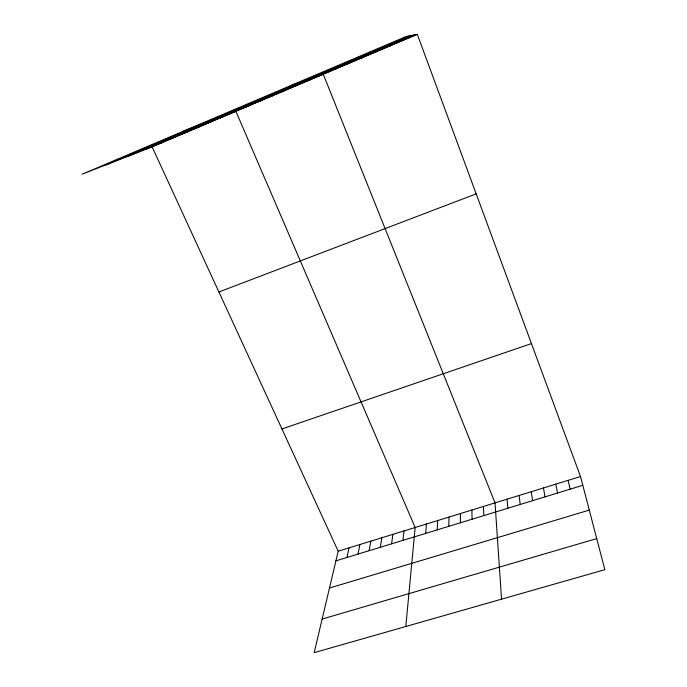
<?xml version="1.0" encoding="UTF-8"?>
<svg xmlns="http://www.w3.org/2000/svg" width="687" height="687" viewBox="0 0 687 687"><rect width="100%" height="100%" fill="white"/><g stroke="black" fill="none" stroke-linecap="round" stroke-linejoin="round"><path stroke-width="1.03" d="M460.393 522.773L460.436 513.541M448.766 526.328L449.023 517.062M437.207 529.866L437.679 520.557M425.708 533.378L426.395 524.035M405.794 626.501L415.163 527.496L235.881 111.32L183.463 131.14M402.9 540.36L403.999 530.931M391.59 543.821L392.887 534.357M380.332 547.264L381.835 537.766M369.142 550.691L370.843 541.15M358.013 554.1L359.911 544.525M346.935 557.483L349.03 547.874M152.11 146.863L338.202 551.206L314.182 652.65L604.852 569.686L580.515 476.538L417.31 34.35L406.232 36.497L82.148 174.189L152.11 146.863L417.31 34.35M105.729 164.983L410.002 35.767M127.147 156.61L413.394 35.106M145.618 149.397L416.296 34.548M157.598 144.313L163.867 141.874M169.655 139.203L175.692 136.859M181.78 134.059L187.585 131.81M193.983 128.881L199.556 126.734M206.263 123.669L211.587 121.633M218.612 118.43L223.704 116.489M218.904 291.984L476.177 193.863M243.542 107.85L248.136 106.124M256.122 102.509L260.467 100.895M268.78 97.142L272.876 95.63M281.524 91.732L285.354 90.332M294.337 86.296L297.918 85.008M307.235 80.826L310.55 79.64M290.18 85.806L323.259 74.248L495.026 502.884L501.544 599.176M281.945 428.963L531.446 343.594M333.676 69.602L336.441 68.657M347.218 63.857L349.7 63.032M360.855 58.069L363.045 57.373M338.202 551.206L580.515 476.538M335.917 560.858L582.808 485.314M374.578 52.246L376.485 51.671M329.485 588.029L589.283 510.106M322.134 619.064L596.728 538.617M388.387 46.39L390.001 45.935M402.299 40.481L403.613 40.164M568.089 480.368L570.141 489.187M555.74 484.172L557.543 493.043M543.46 487.959L545.023 496.873M531.249 491.72L532.571 500.686M519.106 495.464L520.188 504.473M507.032 499.183L507.882 508.234M483.433 506.456L483.828 515.602M471.9 510.012L472.072 519.192"/></g></svg>
